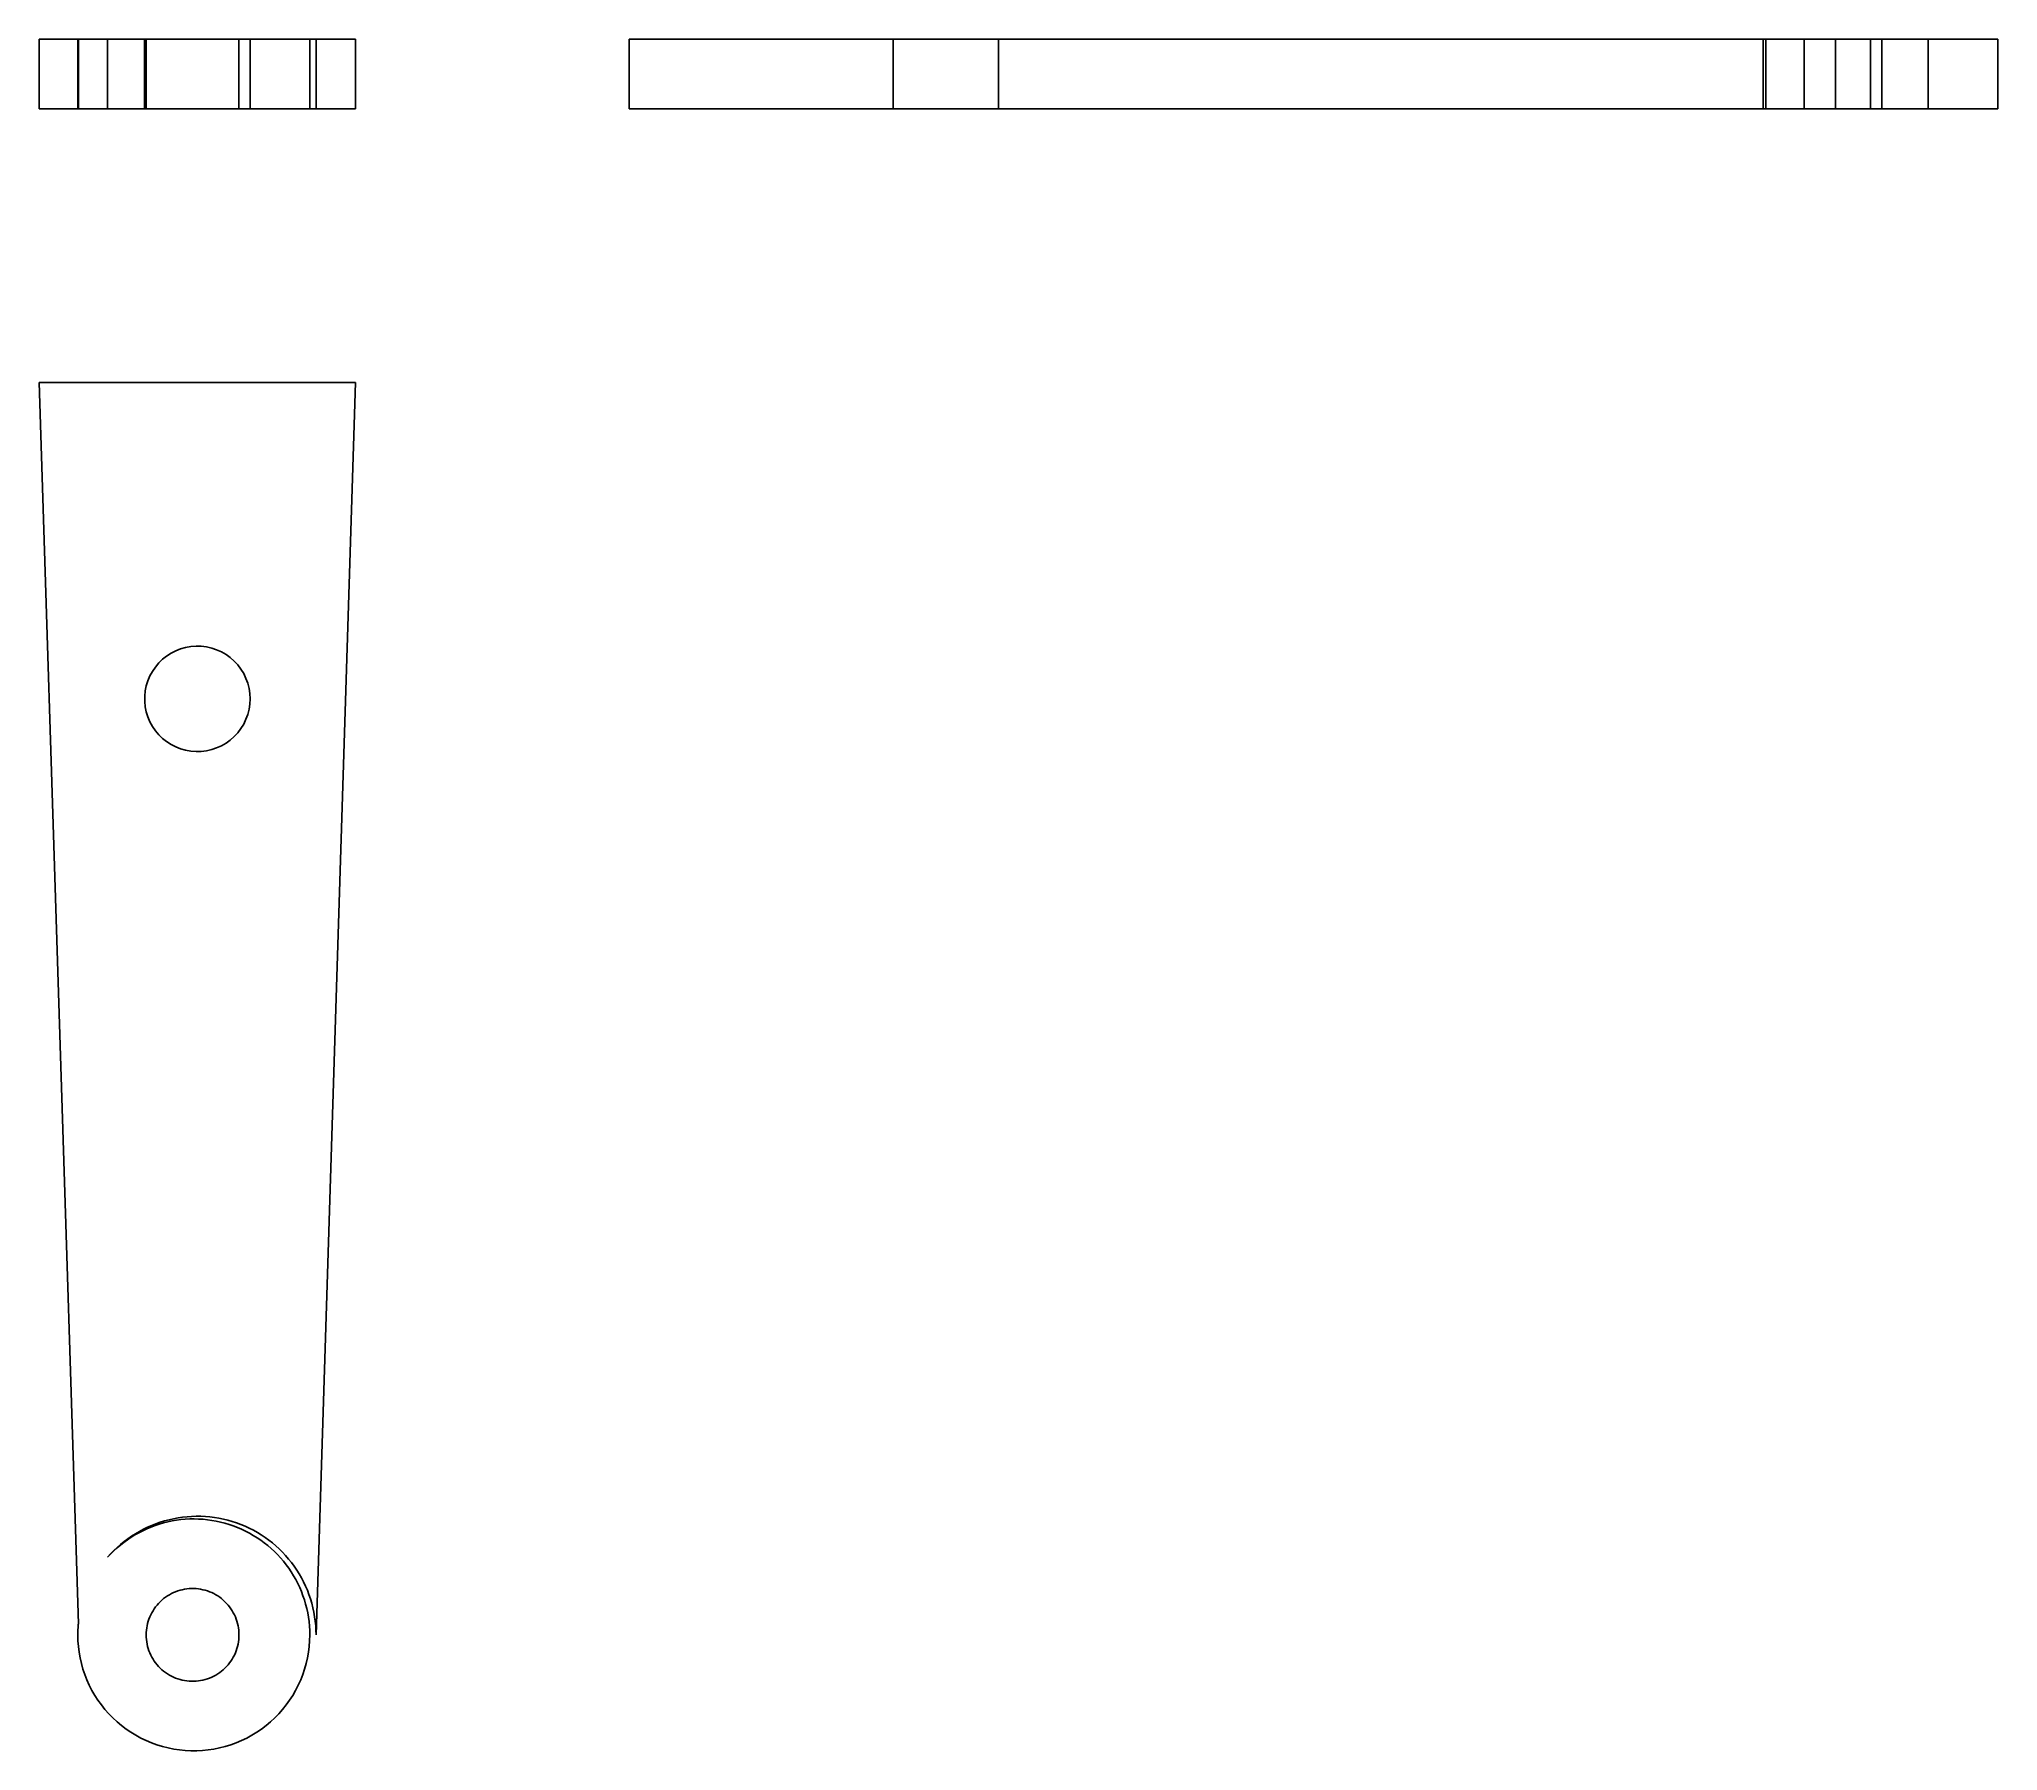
# Model space of a CAD drawing. Extents: x 0 to 1.98, y 0 to 1.73.
import ezdxf

# ---------------------------------------------------------------- set-up
doc = ezdxf.new("R2010")
doc.units = 0
doc.linetypes.add('HIDDEN', pattern=[0.069141, 0.046117, -0.023024])
for name, color, linetype in [('FRONT', 7, 'CONTINUOUS'), ('FRONT_HID', 7, 'HIDDEN'), ('LEFT', 7, 'CONTINUOUS'), ('LEFT_HID', 7, 'HIDDEN'), ('TOP', 7, 'CONTINUOUS')]:
    doc.layers.add(name, color=color, linetype=linetype)

msp = doc.modelspace()

# ---------------------------------------------------------------- linework, layer by layer
at = {"layer": 'FRONT'}
for p, q in [((0, 1.659339), (0, 1.729651)), ((0.319737, 1.729651), (0, 1.729651)), ((0.319737, 1.659339), (0.319737, 1.729651)), ((0.319737, 1.659339), (0, 1.659339))]:
    msp.add_line(p, q, dxfattribs=at)
at = {"layer": 'FRONT_HID', "linetype": 'HIDDEN'}
for p, q in [((0, 1.729651), (0.03961, 1.729651)), ((0.039062, 1.659339), (0.039062, 1.729651)), ((0.03961, 1.729651), (0.039062, 1.729651)), ((0.039062, 1.729651), (0.039967, 1.729651)), ((0.039063, 1.729651), (0.273438, 1.729651)), ((0.03961, 1.729651), (0.03961, 1.659339)), ((0.03961, 1.729651), (0.039967, 1.729651)), ((0.069151, 1.729651), (0.03961, 1.729651)), ((0.039967, 1.729651), (0.108141, 1.729651)), ((0.039967, 1.729651), (0.069151, 1.729651)), ((0.069151, 1.729651), (0.069151, 1.659339)), ((0.273438, 1.729651), (0.069151, 1.729651)), ((0.069151, 1.729651), (0.27977, 1.729651)), ((0.213158, 1.729651), (0.106579, 1.729651)), ((0.106579, 1.729651), (0.213158, 1.729651)), ((0.106579, 1.729651), (0.106579, 1.659339)), ((0.201891, 1.729651), (0.108141, 1.729651)), ((0.108141, 1.729651), (0.201891, 1.729651)), ((0.108141, 1.659339), (0.108141, 1.729651)), ((0.201891, 1.729651), (0.273438, 1.729651)), ((0.201891, 1.659339), (0.201891, 1.729651)), ((0.213158, 1.659339), (0.213158, 1.729651)), ((0.273438, 1.659339), (0.273438, 1.729651)), ((0.27977, 1.659339), (0.27977, 1.729651)), ((0.27977, 1.729651), (0.319737, 1.729651)), ((0, 1.659339), (0.03961, 1.659339)), ((0.03961, 1.659339), (0.039062, 1.659339)), ((0.039062, 1.659339), (0.039967, 1.659339)), ((0.039063, 1.659339), (0.273438, 1.659339)), ((0.03961, 1.659339), (0.039967, 1.659339)), ((0.069151, 1.659339), (0.03961, 1.659339)), ((0.039967, 1.659339), (0.108141, 1.659339)), ((0.039967, 1.659339), (0.069151, 1.659339)), ((0.273438, 1.659339), (0.069151, 1.659339)), ((0.069151, 1.659339), (0.27977, 1.659339)), ((0.213158, 1.659339), (0.106579, 1.659339)), ((0.106579, 1.659339), (0.213158, 1.659339)), ((0.201891, 1.659339), (0.108141, 1.659339)), ((0.108141, 1.659339), (0.201891, 1.659339)), ((0.201891, 1.659339), (0.273438, 1.659339)), ((0.27977, 1.659339), (0.319737, 1.659339))]:
    msp.add_line(p, q, dxfattribs=at)
at = {"layer": 'LEFT'}
for p, q in [((0.596299, 1.659339), (0.596299, 1.729651)), ((0.596299, 1.729651), (1.850611, 1.729651)), ((1.850611, 1.729651), (1.861924, 1.729651)), ((1.850611, 1.729651), (1.850611, 1.659339)), ((1.861924, 1.729651), (1.979112, 1.729651)), ((1.979112, 1.729651), (1.979112, 1.659339)), ((0.596299, 1.659339), (1.850611, 1.659339)), ((1.850611, 1.659339), (1.861924, 1.659339)), ((1.861924, 1.659339), (1.979112, 1.659339))]:
    msp.add_line(p, q, dxfattribs=at)
at = {"layer": 'LEFT_HID', "linetype": 'HIDDEN'}
for p, q in [((1.861924, 1.729651), (0.596299, 1.729651)), ((0.916036, 1.729651), (0.862747, 1.729651)), ((0.862747, 1.729651), (0.969326, 1.729651)), ((0.862747, 1.729651), (0.862747, 1.659339)), ((0.969326, 1.729651), (0.916036, 1.729651)), ((0.969326, 1.729651), (0.969326, 1.659339)), ((1.783524, 1.729651), (1.742023, 1.729651)), ((1.742023, 1.729651), (1.861924, 1.729651)), ((1.742023, 1.729651), (1.742023, 1.659339)), ((1.861924, 1.729651), (1.744737, 1.729651)), ((1.744737, 1.729651), (1.783524, 1.729651)), ((1.744737, 1.729651), (1.744737, 1.659339)), ((1.783524, 1.729651), (1.783524, 1.659339)), ((1.861924, 1.729651), (1.783524, 1.729651)), ((1.783524, 1.729651), (1.850611, 1.729651)), ((1.861924, 1.729651), (1.815049, 1.729651)), ((1.815049, 1.729651), (1.861924, 1.729651)), ((1.815049, 1.729651), (1.815049, 1.659339)), ((1.861924, 1.729651), (1.908799, 1.729651)), ((1.908799, 1.729651), (1.861924, 1.729651)), ((1.861924, 1.659339), (1.861924, 1.729651)), ((1.908799, 1.729651), (1.908799, 1.659339)), ((1.861924, 1.659339), (0.596299, 1.659339)), ((0.916036, 1.659339), (0.862747, 1.659339)), ((0.862747, 1.659339), (0.969326, 1.659339)), ((0.969326, 1.659339), (0.916036, 1.659339)), ((1.783524, 1.659339), (1.742023, 1.659339)), ((1.742023, 1.659339), (1.861924, 1.659339)), ((1.861924, 1.659339), (1.744737, 1.659339)), ((1.744737, 1.659339), (1.783524, 1.659339)), ((1.861924, 1.659339), (1.783524, 1.659339)), ((1.783524, 1.659339), (1.850611, 1.659339)), ((1.861924, 1.659339), (1.815049, 1.659339)), ((1.815049, 1.659339), (1.861924, 1.659339)), ((1.861924, 1.659339), (1.908799, 1.659339)), ((1.908799, 1.659339), (1.861924, 1.659339))]:
    msp.add_line(p, q, dxfattribs=at)
at = {"layer": 'TOP'}
for p, q in [((0, 1.382776), (0.03961, 0.128464)), ((0.319737, 1.382776), (0, 1.382776)), ((0.27977, 0.117151), (0.319737, 1.382776)), ((0.133224, 1.109189), (0.128761, 1.106307)), ((0.137951, 1.111613), (0.133224, 1.109189)), ((0.142896, 1.113554), (0.137951, 1.111613)), ((0.14801, 1.114993), (0.142896, 1.113554)), ((0.153242, 1.115915), (0.14801, 1.114993)), ((0.15854, 1.116312), (0.153242, 1.115915)), ((0.163851, 1.11618), (0.15854, 1.116312)), ((0.169122, 1.115519), (0.163851, 1.11618)), ((0.174301, 1.114337), (0.169122, 1.115519)), ((0.179337, 1.112645), (0.174301, 1.114337)), ((0.18418, 1.11046), (0.179337, 1.112645)), ((0.18878, 1.107804), (0.18418, 1.11046)), ((0.114397, 1.090826), (0.111856, 1.086161)), ((0.11739, 1.095216), (0.114397, 1.090826)), ((0.120804, 1.099285), (0.11739, 1.095216)), ((0.124608, 1.102995), (0.120804, 1.099285)), ((0.128761, 1.106307), (0.124608, 1.102995)), ((0.193094, 1.104703), (0.18878, 1.107804)), ((0.197077, 1.101187), (0.193094, 1.104703)), ((0.200691, 1.097293), (0.197077, 1.101187)), ((0.203898, 1.093058), (0.200691, 1.097293)), ((0.206668, 1.088525), (0.203898, 1.093058)), ((0.208973, 1.083739), (0.206668, 1.088525)), ((0.107174, 1.070982), (0.106645, 1.065695)), ((0.108227, 1.076189), (0.107174, 1.070982)), ((0.109793, 1.081265), (0.108227, 1.076189)), ((0.111856, 1.086161), (0.109793, 1.081265)), ((0.21079, 1.078747), (0.208973, 1.083739)), ((0.212101, 1.073598), (0.21079, 1.078747)), ((0.212893, 1.068345), (0.212101, 1.073598)), ((0.106645, 1.065695), (0.106645, 1.060383)), ((0.106645, 1.060383), (0.107174, 1.055097)), ((0.107174, 1.055097), (0.108227, 1.04989)), ((0.108227, 1.04989), (0.109793, 1.044813)), ((0.21079, 1.047332), (0.212101, 1.05248)), ((0.212101, 1.05248), (0.212893, 1.057733)), ((0.213158, 1.063039), (0.212893, 1.068345)), ((0.212893, 1.057733), (0.213158, 1.063039)), ((0.109793, 1.044813), (0.111856, 1.039918)), ((0.111856, 1.039918), (0.114397, 1.035252)), ((0.114397, 1.035252), (0.11739, 1.030863)), ((0.11739, 1.030863), (0.120804, 1.026793)), ((0.200691, 1.028785), (0.203898, 1.03302)), ((0.203898, 1.03302), (0.206668, 1.037553)), ((0.206668, 1.037553), (0.208973, 1.04234)), ((0.208973, 1.04234), (0.21079, 1.047332)), ((0.120804, 1.026793), (0.124608, 1.023084)), ((0.124608, 1.023084), (0.128761, 1.019771)), ((0.128761, 1.019771), (0.133224, 1.016889)), ((0.133224, 1.016889), (0.137951, 1.014466)), ((0.137951, 1.014466), (0.142896, 1.012525)), ((0.142896, 1.012525), (0.14801, 1.011086)), ((0.14801, 1.011086), (0.153242, 1.010163)), ((0.153242, 1.010163), (0.15854, 1.009766)), ((0.15854, 1.009766), (0.163851, 1.009899)), ((0.163851, 1.009899), (0.169122, 1.010559)), ((0.169122, 1.010559), (0.174301, 1.011741)), ((0.174301, 1.011741), (0.179337, 1.013433)), ((0.179337, 1.013433), (0.18418, 1.015618)), ((0.18418, 1.015618), (0.18878, 1.018275)), ((0.18878, 1.018275), (0.193094, 1.021376)), ((0.193094, 1.021376), (0.197077, 1.024891)), ((0.197077, 1.024891), (0.200691, 1.028785)), ((0.096802, 0.21814), (0.092985, 0.215794)), ((0.093337, 0.2169), (0.097231, 0.219391)), ((0.100705, 0.220339), (0.096802, 0.21814)), ((0.097231, 0.219391), (0.101219, 0.221729)), ((0.10469, 0.222386), (0.100705, 0.220339)), ((0.101219, 0.221729), (0.105293, 0.223912)), ((0.10875, 0.22428), (0.10469, 0.222386)), ((0.105293, 0.223912), (0.109449, 0.225936)), ((0.11288, 0.226018), (0.10875, 0.22428)), ((0.109449, 0.225936), (0.113679, 0.227799)), ((0.117073, 0.227596), (0.11288, 0.226018)), ((0.113679, 0.227799), (0.117978, 0.229497)), ((0.121323, 0.229013), (0.117073, 0.227596)), ((0.117978, 0.229497), (0.12234, 0.231028)), ((0.125625, 0.230266), (0.121323, 0.229013)), ((0.12234, 0.231028), (0.126757, 0.23239)), ((0.129971, 0.231354), (0.125625, 0.230266)), ((0.126757, 0.23239), (0.131223, 0.23358)), ((0.134355, 0.232275), (0.129971, 0.231354)), ((0.131223, 0.23358), (0.135732, 0.234598)), ((0.138772, 0.233028), (0.134355, 0.232275)), ((0.135732, 0.234598), (0.140277, 0.235441)), ((0.143214, 0.233611), (0.138772, 0.233028)), ((0.140277, 0.235441), (0.144851, 0.236108)), ((0.147675, 0.234024), (0.143214, 0.233611)), ((0.144851, 0.236108), (0.149448, 0.236599)), ((0.152148, 0.234267), (0.147675, 0.234024)), ((0.149448, 0.236599), (0.154059, 0.236912)), ((0.156628, 0.234338), (0.152148, 0.234267)), ((0.154059, 0.236912), (0.15868, 0.237046)), ((0.161107, 0.234238), (0.156628, 0.234338)), ((0.15868, 0.237046), (0.163302, 0.237003)), ((0.165579, 0.233967), (0.161107, 0.234238)), ((0.163302, 0.237003), (0.167919, 0.236782)), ((0.170038, 0.233525), (0.165579, 0.233967)), ((0.167919, 0.236782), (0.172524, 0.236383)), ((0.174476, 0.232913), (0.170038, 0.233525)), ((0.172524, 0.236383), (0.17711, 0.235806)), ((0.178887, 0.232131), (0.174476, 0.232913)), ((0.17711, 0.235806), (0.181671, 0.235053)), ((0.183266, 0.231182), (0.178887, 0.232131)), ((0.181671, 0.235053), (0.186199, 0.234125)), ((0.187605, 0.230066), (0.183266, 0.231182)), ((0.186199, 0.234125), (0.190688, 0.233024)), ((0.191898, 0.228785), (0.187605, 0.230066)), ((0.190688, 0.233024), (0.195132, 0.23175)), ((0.196139, 0.227341), (0.191898, 0.228785)), ((0.195132, 0.23175), (0.199523, 0.230305)), ((0.200322, 0.225736), (0.196139, 0.227341)), ((0.199523, 0.230305), (0.203855, 0.228693)), ((0.20444, 0.223972), (0.200322, 0.225736)), ((0.203855, 0.228693), (0.208121, 0.226914)), ((0.208488, 0.222052), (0.20444, 0.223972)), ((0.208121, 0.226914), (0.212316, 0.224973)), ((0.212459, 0.219978), (0.208488, 0.222052)), ((0.212316, 0.224973), (0.216433, 0.222871)), ((0.216349, 0.217754), (0.212459, 0.219978)), ((0.22015, 0.215384), (0.216349, 0.217754)), ((0.216433, 0.222871), (0.220466, 0.220612)), ((0.220466, 0.220612), (0.224409, 0.2182)), ((0.224409, 0.2182), (0.228256, 0.215637)), ((0.069151, 0.195552), (0.07224, 0.19899)), ((0.072211, 0.198824), (0.069151, 0.195552)), ((0.075395, 0.201976), (0.072211, 0.198824)), ((0.07224, 0.19899), (0.07546, 0.202307)), ((0.078696, 0.205005), (0.075395, 0.201976)), ((0.07546, 0.202307), (0.078805, 0.205497)), ((0.082111, 0.207905), (0.078696, 0.205005)), ((0.078805, 0.205497), (0.08227, 0.208556)), ((0.085634, 0.210673), (0.082111, 0.207905)), ((0.08227, 0.208556), (0.085851, 0.211479)), ((0.08926, 0.213304), (0.085634, 0.210673)), ((0.085851, 0.211479), (0.089542, 0.214262)), ((0.092985, 0.215794), (0.08926, 0.213304)), ((0.089542, 0.214262), (0.093337, 0.2169)), ((0.223859, 0.212869), (0.22015, 0.215384)), ((0.227468, 0.210215), (0.223859, 0.212869)), ((0.230973, 0.207425), (0.227468, 0.210215)), ((0.228256, 0.215637), (0.232001, 0.212928)), ((0.234369, 0.204503), (0.230973, 0.207425)), ((0.232001, 0.212928), (0.235639, 0.210076)), ((0.237651, 0.201453), (0.234369, 0.204503)), ((0.235639, 0.210076), (0.239165, 0.207087)), ((0.240814, 0.19828), (0.237651, 0.201453)), ((0.239165, 0.207087), (0.242572, 0.203964)), ((0.243853, 0.194988), (0.240814, 0.19828)), ((0.242572, 0.203964), (0.245857, 0.200711)), ((0.245857, 0.200711), (0.249014, 0.197335)), ((0.246764, 0.191583), (0.243853, 0.194988)), ((0.249543, 0.188068), (0.246764, 0.191583)), ((0.249014, 0.197335), (0.252038, 0.193839)), ((0.252186, 0.18445), (0.249543, 0.188068)), ((0.252038, 0.193839), (0.254925, 0.19023)), ((0.254688, 0.180734), (0.252186, 0.18445)), ((0.257047, 0.176925), (0.254688, 0.180734)), ((0.254925, 0.19023), (0.257672, 0.186511)), ((0.257672, 0.186511), (0.260272, 0.18269)), ((0.260272, 0.18269), (0.262724, 0.178771)), ((0.262724, 0.178771), (0.265023, 0.174761)), ((0.131579, 0.157746), (0.133632, 0.158864)), ((0.133632, 0.158864), (0.135737, 0.159878)), ((0.135737, 0.159878), (0.137891, 0.160786)), ((0.137891, 0.160786), (0.140087, 0.161585)), ((0.140087, 0.161585), (0.142321, 0.162274)), ((0.142321, 0.162274), (0.144586, 0.162851)), ((0.144586, 0.162851), (0.146877, 0.163314)), ((0.146877, 0.163314), (0.149188, 0.163662)), ((0.149188, 0.163662), (0.151513, 0.163895)), ((0.151513, 0.163895), (0.153848, 0.164012)), ((0.153848, 0.164012), (0.156185, 0.164012)), ((0.156185, 0.164012), (0.158519, 0.163895)), ((0.158519, 0.163895), (0.160845, 0.163662)), ((0.160845, 0.163662), (0.163156, 0.163314)), ((0.163156, 0.163314), (0.165447, 0.162851)), ((0.165447, 0.162851), (0.167712, 0.162274)), ((0.167712, 0.162274), (0.169946, 0.161585)), ((0.169946, 0.161585), (0.172142, 0.160786)), ((0.172142, 0.160786), (0.174296, 0.159878)), ((0.174296, 0.159878), (0.176401, 0.158864)), ((0.176401, 0.158864), (0.178454, 0.157746)), ((0.259258, 0.173029), (0.257047, 0.176925)), ((0.261318, 0.16905), (0.259258, 0.173029)), ((0.263225, 0.164996), (0.261318, 0.16905)), ((0.264976, 0.160872), (0.263225, 0.164996)), ((0.266568, 0.156684), (0.264976, 0.160872)), ((0.265023, 0.174761), (0.267165, 0.170665)), ((0.267165, 0.170665), (0.269148, 0.16649)), ((0.269148, 0.16649), (0.270968, 0.162241)), ((0.270968, 0.162241), (0.272624, 0.157925)), ((0.112784, 0.137489), (0.11385, 0.139569)), ((0.11385, 0.139569), (0.115018, 0.141593)), ((0.115018, 0.141593), (0.116287, 0.143557)), ((0.116287, 0.143557), (0.117651, 0.145454)), ((0.117651, 0.145454), (0.119108, 0.147282)), ((0.119108, 0.147282), (0.120655, 0.149034)), ((0.120655, 0.149034), (0.122287, 0.150707)), ((0.122287, 0.150707), (0.124, 0.152297)), ((0.124, 0.152297), (0.12579, 0.153799)), ((0.12579, 0.153799), (0.127653, 0.155211)), ((0.127653, 0.155211), (0.129585, 0.156527)), ((0.129585, 0.156527), (0.131579, 0.157746)), ((0.178454, 0.157746), (0.180448, 0.156527)), ((0.180448, 0.156527), (0.182379, 0.155211)), ((0.182379, 0.155211), (0.184243, 0.153799)), ((0.184243, 0.153799), (0.186033, 0.152297)), ((0.186033, 0.152297), (0.187746, 0.150707)), ((0.187746, 0.150707), (0.189378, 0.149034)), ((0.189378, 0.149034), (0.190925, 0.147282)), ((0.190925, 0.147282), (0.192382, 0.145454)), ((0.192382, 0.145454), (0.193746, 0.143557)), ((0.193746, 0.143557), (0.195014, 0.141593)), ((0.195014, 0.141593), (0.196183, 0.139569)), ((0.196183, 0.139569), (0.197249, 0.137489)), ((0.267998, 0.152439), (0.266568, 0.156684)), ((0.269266, 0.148141), (0.267998, 0.152439)), ((0.270368, 0.143799), (0.269266, 0.148141)), ((0.271303, 0.139417), (0.270368, 0.143799)), ((0.27207, 0.135003), (0.271303, 0.139417)), ((0.272624, 0.157925), (0.274112, 0.153549)), ((0.274112, 0.153549), (0.27543, 0.149118)), ((0.27543, 0.149118), (0.276576, 0.14464)), ((0.276576, 0.14464), (0.277549, 0.140122)), ((0.277549, 0.140122), (0.278347, 0.135569)), ((0.039074, 0.11877), (0.039071, 0.11859)), ((0.039076, 0.11895), (0.039074, 0.11877)), ((0.039079, 0.119129), (0.039076, 0.11895)), ((0.039082, 0.119309), (0.039079, 0.119129)), ((0.039086, 0.119489), (0.039082, 0.119309)), ((0.03909, 0.119669), (0.039086, 0.119489)), ((0.039094, 0.119849), (0.03909, 0.119669)), ((0.039098, 0.120028), (0.039094, 0.119849)), ((0.039102, 0.120208), (0.039098, 0.120028)), ((0.039107, 0.120388), (0.039102, 0.120208)), ((0.039112, 0.120568), (0.039107, 0.120388)), ((0.039118, 0.120748), (0.039112, 0.120568)), ((0.039123, 0.120927), (0.039118, 0.120748)), ((0.039129, 0.121107), (0.039123, 0.120927)), ((0.039136, 0.121287), (0.039129, 0.121107)), ((0.039142, 0.121467), (0.039136, 0.121287)), ((0.039149, 0.121646), (0.039142, 0.121467)), ((0.039156, 0.121826), (0.039149, 0.121646)), ((0.039163, 0.122006), (0.039156, 0.121826)), ((0.039171, 0.122185), (0.039163, 0.122006)), ((0.039179, 0.122365), (0.039171, 0.122185)), ((0.039187, 0.122545), (0.039179, 0.122365)), ((0.039195, 0.122724), (0.039187, 0.122545)), ((0.039204, 0.122904), (0.039195, 0.122724)), ((0.039213, 0.123084), (0.039204, 0.122904)), ((0.039222, 0.123263), (0.039213, 0.123084)), ((0.039232, 0.123443), (0.039222, 0.123263)), ((0.039241, 0.123622), (0.039232, 0.123443)), ((0.039251, 0.123802), (0.039241, 0.123622)), ((0.039262, 0.123982), (0.039251, 0.123802)), ((0.039272, 0.124161), (0.039262, 0.123982)), ((0.039283, 0.124341), (0.039272, 0.124161)), ((0.039294, 0.12452), (0.039283, 0.124341)), ((0.039306, 0.1247), (0.039294, 0.12452)), ((0.039318, 0.124879), (0.039306, 0.1247)), ((0.03933, 0.125059), (0.039318, 0.124879)), ((0.039342, 0.125238), (0.03933, 0.125059)), ((0.039354, 0.125417), (0.039342, 0.125238)), ((0.039367, 0.125597), (0.039354, 0.125417)), ((0.03938, 0.125776), (0.039367, 0.125597)), ((0.039394, 0.125956), (0.03938, 0.125776)), ((0.039407, 0.126135), (0.039394, 0.125956)), ((0.039421, 0.126314), (0.039407, 0.126135)), ((0.039435, 0.126493), (0.039421, 0.126314)), ((0.03945, 0.126673), (0.039435, 0.126493)), ((0.039465, 0.126852), (0.03945, 0.126673)), ((0.03948, 0.127031), (0.039465, 0.126852)), ((0.039495, 0.12721), (0.03948, 0.127031)), ((0.039511, 0.12739), (0.039495, 0.12721)), ((0.039526, 0.127569), (0.039511, 0.12739)), ((0.039543, 0.127748), (0.039526, 0.127569)), ((0.039559, 0.127927), (0.039543, 0.127748)), ((0.039576, 0.128106), (0.039559, 0.127927)), ((0.039593, 0.128285), (0.039576, 0.128106)), ((0.03961, 0.128464), (0.039593, 0.128285)), ((0.108141, 0.117151), (0.1082, 0.119488)), ((0.1082, 0.119488), (0.108374, 0.121818)), ((0.108374, 0.121818), (0.108665, 0.124137)), ((0.108665, 0.124137), (0.109071, 0.126439)), ((0.109071, 0.126439), (0.109591, 0.128718)), ((0.109591, 0.128718), (0.110224, 0.130968)), ((0.110224, 0.130968), (0.110968, 0.133183)), ((0.110968, 0.133183), (0.111822, 0.135359)), ((0.111822, 0.135359), (0.112784, 0.137489)), ((0.197249, 0.137489), (0.198211, 0.135359)), ((0.198211, 0.135359), (0.199065, 0.133183)), ((0.199065, 0.133183), (0.199809, 0.130968)), ((0.199809, 0.130968), (0.200442, 0.128718)), ((0.200442, 0.128718), (0.200962, 0.126439)), ((0.200962, 0.126439), (0.201368, 0.124137)), ((0.201368, 0.124137), (0.201659, 0.121818)), ((0.201659, 0.121818), (0.201833, 0.119488)), ((0.201833, 0.119488), (0.201891, 0.117151)), ((0.272667, 0.130563), (0.27207, 0.135003)), ((0.273095, 0.126103), (0.272667, 0.130563)), ((0.273352, 0.12163), (0.273095, 0.126103)), ((0.273438, 0.117151), (0.273352, 0.12163)), ((0.278347, 0.135569), (0.278969, 0.130988)), ((0.278969, 0.130988), (0.279413, 0.126387)), ((0.279413, 0.126387), (0.279681, 0.121773)), ((0.279681, 0.121773), (0.27977, 0.117151)), ((0.039063, 0.117331), (0.039062, 0.117151)), ((0.039064, 0.117691), (0.039063, 0.117511)), ((0.039063, 0.117511), (0.039063, 0.117331)), ((0.039063, 0.117151), (0.039208, 0.11131)), ((0.039065, 0.11787), (0.039064, 0.117691)), ((0.039066, 0.11805), (0.039065, 0.11787)), ((0.039067, 0.11823), (0.039066, 0.11805)), ((0.039069, 0.11841), (0.039067, 0.11823)), ((0.039071, 0.11859), (0.039069, 0.11841)), ((0.039208, 0.11131), (0.039645, 0.105483)), ((0.039645, 0.105483), (0.040371, 0.099685)), ((0.040371, 0.099685), (0.041386, 0.093931)), ((0.1082, 0.114815), (0.108141, 0.117151)), ((0.108374, 0.112484), (0.1082, 0.114815)), ((0.108665, 0.110165), (0.108374, 0.112484)), ((0.109071, 0.107863), (0.108665, 0.110165)), ((0.109591, 0.105584), (0.109071, 0.107863)), ((0.110224, 0.103334), (0.109591, 0.105584)), ((0.110968, 0.101119), (0.110224, 0.103334)), ((0.111822, 0.098943), (0.110968, 0.101119)), ((0.199065, 0.101119), (0.198211, 0.098943)), ((0.199809, 0.103334), (0.199065, 0.101119)), ((0.200442, 0.105584), (0.199809, 0.103334)), ((0.200962, 0.107863), (0.200442, 0.105584)), ((0.201368, 0.110165), (0.200962, 0.107863)), ((0.201659, 0.112484), (0.201368, 0.110165)), ((0.201833, 0.114815), (0.201659, 0.112484)), ((0.201891, 0.117151), (0.201833, 0.114815)), ((0.271114, 0.093931), (0.272129, 0.099685)), ((0.272129, 0.099685), (0.272855, 0.105483)), ((0.272855, 0.105483), (0.273292, 0.11131)), ((0.273292, 0.11131), (0.273438, 0.117151)), ((0.041386, 0.093931), (0.042686, 0.088234)), ((0.042686, 0.088234), (0.044269, 0.082609)), ((0.044269, 0.082609), (0.04613, 0.077071)), ((0.112784, 0.096813), (0.111822, 0.098943)), ((0.11385, 0.094733), (0.112784, 0.096813)), ((0.115018, 0.092709), (0.11385, 0.094733)), ((0.116287, 0.090745), (0.115018, 0.092709)), ((0.117651, 0.088848), (0.116287, 0.090745)), ((0.119108, 0.08702), (0.117651, 0.088848)), ((0.120655, 0.085268), (0.119108, 0.08702)), ((0.122287, 0.083595), (0.120655, 0.085268)), ((0.124, 0.082005), (0.122287, 0.083595)), ((0.12579, 0.080503), (0.124, 0.082005)), ((0.127653, 0.079091), (0.12579, 0.080503)), ((0.184243, 0.080503), (0.182379, 0.079091)), ((0.186033, 0.082005), (0.184243, 0.080503)), ((0.187746, 0.083595), (0.186033, 0.082005)), ((0.189378, 0.085268), (0.187746, 0.083595)), ((0.190925, 0.08702), (0.189378, 0.085268)), ((0.192382, 0.088848), (0.190925, 0.08702)), ((0.193746, 0.090745), (0.192382, 0.088848)), ((0.195014, 0.092709), (0.193746, 0.090745)), ((0.196183, 0.094733), (0.195014, 0.092709)), ((0.197249, 0.096813), (0.196183, 0.094733)), ((0.198211, 0.098943), (0.197249, 0.096813)), ((0.26637, 0.077071), (0.268231, 0.082609)), ((0.268231, 0.082609), (0.269814, 0.088234)), ((0.269814, 0.088234), (0.271114, 0.093931)), ((0.04613, 0.077071), (0.048265, 0.071631)), ((0.048265, 0.071631), (0.050668, 0.066305)), ((0.050668, 0.066305), (0.053333, 0.061106)), ((0.053333, 0.061106), (0.056255, 0.056045)), ((0.129585, 0.077775), (0.127653, 0.079091)), ((0.131579, 0.076556), (0.129585, 0.077775)), ((0.133632, 0.075438), (0.131579, 0.076556)), ((0.135737, 0.074424), (0.133632, 0.075438)), ((0.137891, 0.073516), (0.135737, 0.074424)), ((0.140087, 0.072717), (0.137891, 0.073516)), ((0.142321, 0.072028), (0.140087, 0.072717)), ((0.144586, 0.071451), (0.142321, 0.072028)), ((0.146877, 0.070988), (0.144586, 0.071451)), ((0.149188, 0.07064), (0.146877, 0.070988)), ((0.151513, 0.070407), (0.149188, 0.07064)), ((0.153848, 0.070291), (0.151513, 0.070407)), ((0.156185, 0.070291), (0.153848, 0.070291)), ((0.158519, 0.070407), (0.156185, 0.070291)), ((0.160845, 0.07064), (0.158519, 0.070407)), ((0.163156, 0.070988), (0.160845, 0.07064)), ((0.165447, 0.071451), (0.163156, 0.070988)), ((0.167712, 0.072028), (0.165447, 0.071451)), ((0.169946, 0.072717), (0.167712, 0.072028)), ((0.172142, 0.073516), (0.169946, 0.072717)), ((0.174296, 0.074424), (0.172142, 0.073516)), ((0.176401, 0.075438), (0.174296, 0.074424)), ((0.178454, 0.076556), (0.176401, 0.075438)), ((0.180448, 0.077775), (0.178454, 0.076556)), ((0.182379, 0.079091), (0.180448, 0.077775)), ((0.256245, 0.056045), (0.259167, 0.061106)), ((0.259167, 0.061106), (0.261832, 0.066305)), ((0.261832, 0.066305), (0.264235, 0.071631)), ((0.264235, 0.071631), (0.26637, 0.077071)), ((0.056255, 0.056045), (0.059425, 0.051137)), ((0.059425, 0.051137), (0.062836, 0.046393)), ((0.062836, 0.046393), (0.066479, 0.041824)), ((0.066479, 0.041824), (0.070345, 0.037443)), ((0.242155, 0.037443), (0.246021, 0.041824)), ((0.246021, 0.041824), (0.249664, 0.046393)), ((0.249664, 0.046393), (0.253075, 0.051137)), ((0.253075, 0.051137), (0.256245, 0.056045)), ((0.070345, 0.037443), (0.074425, 0.03326)), ((0.074425, 0.03326), (0.078709, 0.029286)), ((0.078709, 0.029286), (0.083185, 0.02553)), ((0.083185, 0.02553), (0.087843, 0.022002)), ((0.087843, 0.022002), (0.09267, 0.018711)), ((0.21983, 0.018711), (0.224657, 0.022002)), ((0.224657, 0.022002), (0.229315, 0.02553)), ((0.229315, 0.02553), (0.233791, 0.029286)), ((0.233791, 0.029286), (0.238075, 0.03326)), ((0.238075, 0.03326), (0.242155, 0.037443)), ((0.09267, 0.018711), (0.097656, 0.015664)), ((0.097656, 0.015664), (0.102788, 0.012869)), ((0.102788, 0.012869), (0.108052, 0.010334)), ((0.108052, 0.010334), (0.113437, 0.008064)), ((0.113437, 0.008064), (0.118927, 0.006066)), ((0.118927, 0.006066), (0.124511, 0.004344)), ((0.124511, 0.004344), (0.130173, 0.002902)), ((0.130173, 0.002902), (0.135901, 0.001744)), ((0.135901, 0.001744), (0.141678, 0.000873)), ((0.141678, 0.000873), (0.147493, 0.000291)), ((0.147493, 0.000291), (0.153328, 0)), ((0.153328, 0), (0.159172, 0)), ((0.159172, 0), (0.165007, 0.000291)), ((0.165007, 0.000291), (0.170822, 0.000873)), ((0.170822, 0.000873), (0.176599, 0.001744)), ((0.176599, 0.001744), (0.182327, 0.002902)), ((0.182327, 0.002902), (0.187989, 0.004344)), ((0.187989, 0.004344), (0.193573, 0.006066)), ((0.193573, 0.006066), (0.199063, 0.008064)), ((0.199063, 0.008064), (0.204448, 0.010334)), ((0.204448, 0.010334), (0.209712, 0.012869)), ((0.209712, 0.012869), (0.214844, 0.015664)), ((0.214844, 0.015664), (0.21983, 0.018711))]:
    msp.add_line(p, q, dxfattribs=at)

doc.saveas('drawing.dxf')
